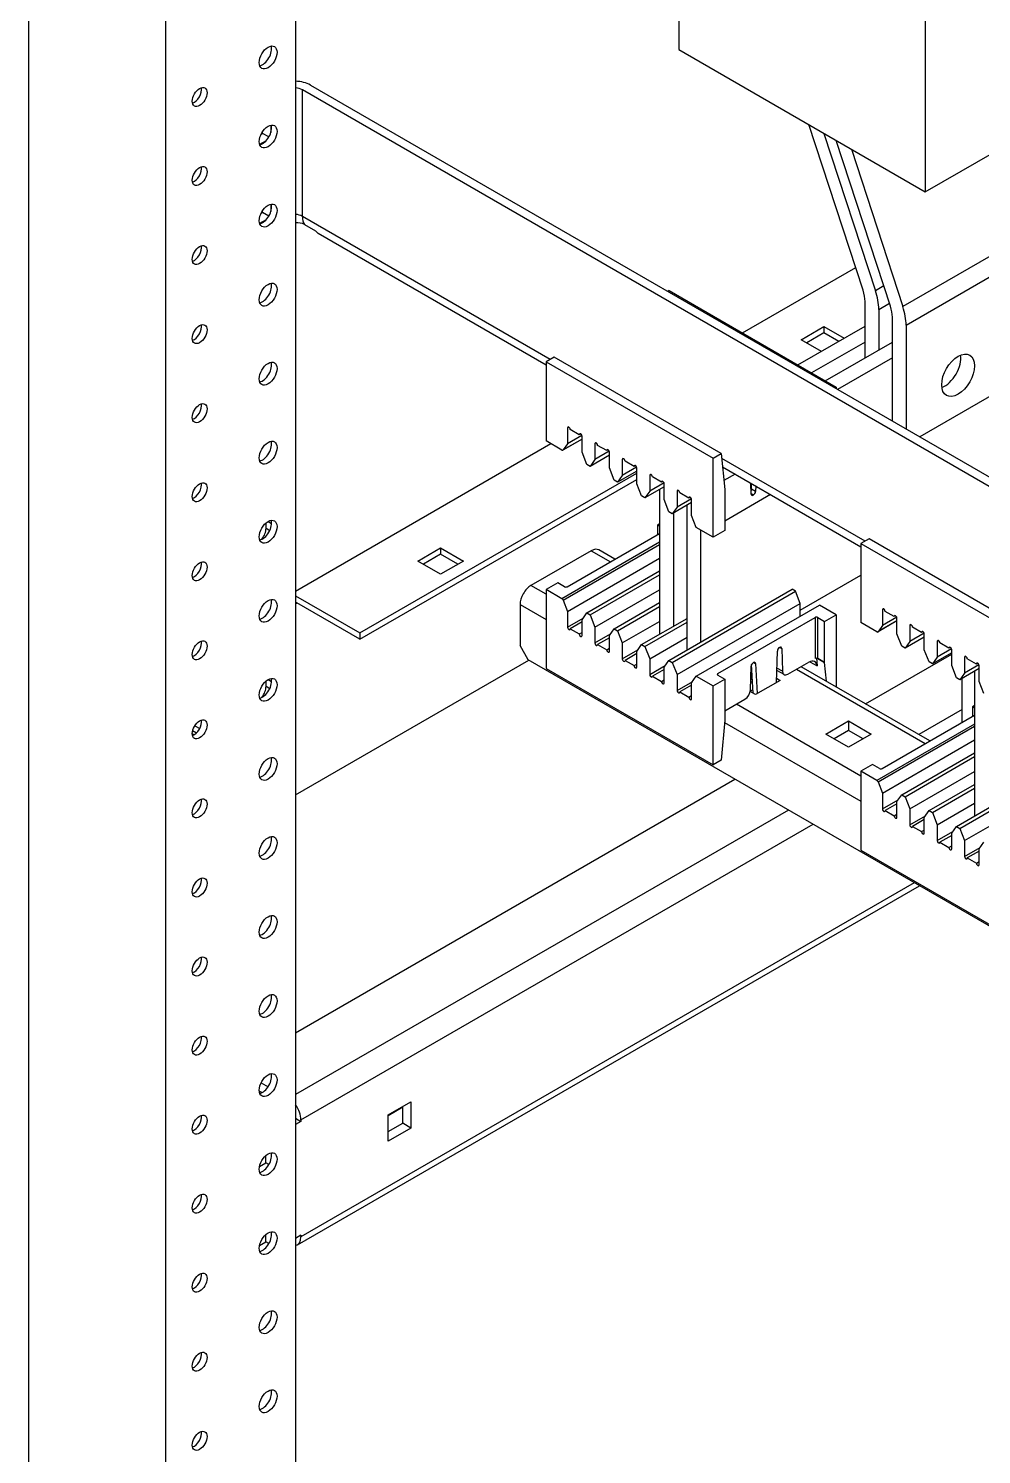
# Model space of a CAD drawing. Header units: millimetres. Extents: x -116965 to 323937, y 291661 to 566926.
# Drawn here: x -13101.6 to -12973.7, y 325280.4 to 325471.9 of the extents above; entities that cross this region are included whole.
import ezdxf

# ---------------------------------------------------------------- set-up
doc = ezdxf.new("R2010")
doc.units = ezdxf.units.MM
doc.layers.add('ALPHA', color=255, linetype='Continuous')

msp = doc.modelspace()

# ---------------------------------------------------------------- linework, layer by layer
at = {"layer": 'ALPHA'}
for p, q in [((-13101.626033, 325667.058156), (-13101.626033, 325242.479934)), ((-13083.241257, 325656.4437), (-13083.241257, 325231.865478)), ((-13065.775719, 325551.679024), (-13065.775719, 325241.949211)), ((-13014.298346, 325493.724097), (-13014.298346, 325469.09856)), ((-12981.205748, 325474.618077), (-12981.205748, 325449.99254)), ((-13014.298346, 325469.09856), (-12981.205748, 325449.99254)), ((-12981.205748, 325449.99254), (-12953.352812, 325466.07344)), ((-13064.85648, 325446.702059), (-13064.85648, 325463.685188)), ((-12862.623941, 325346.926177), (-13064.85648, 325463.685188)), ((-13063.753394, 325464.322055), (-12862.623941, 325348.199911)), ((-13070.394614, 325457.727986), (-13070.188066, 325457.847237)), ((-13070.188066, 325457.847237), (-13070.188066, 325458.085739)), ((-13069.343066, 325457.359376), (-13070.188066, 325457.847237)), ((-13069.084979, 325458.947884), (-13069.084979, 325457.953382)), ((-12989.553426, 325436.770441), (-12996.839256, 325459.01855)), ((-12994.810721, 325457.847374), (-12987.8872, 325436.705617)), ((-13069.728446, 325456.838864), (-13070.58971, 325456.341613)), ((-12985.876471, 325434.64755), (-12993.162301, 325456.895659)), ((-12991.133765, 325455.724483), (-12984.210244, 325434.582726)), ((-13069.084979, 325448.333428), (-13069.084979, 325447.338926)), ((-12961.045426, 325447.95694), (-12984.210244, 325434.582726)), ((-13069.728446, 325446.224408), (-13070.58971, 325445.727157)), ((-13070.394614, 325447.113531), (-13070.188066, 325447.232781)), ((-13070.188066, 325447.232781), (-13070.188066, 325447.471283)), ((-13069.343066, 325446.744921), (-13070.188066, 325447.232781)), ((-13031.580035, 325427.489894), (-13064.85648, 325446.702059)), ((-13064.560909, 325445.598972), (-13063.090127, 325444.749816)), ((-13062.739525, 325444.424638), (-13032.131579, 325426.753131)), ((-12983.779617, 325432.091172), (-12960.614799, 325445.465385)), ((-13005.749425, 325431.045737), (-12990.552076, 325439.81993)), ((-13015.58528, 325436.72447), (-13015.769128, 325436.618326)), ((-13015.58528, 325436.72447), (-12993.155853, 325423.774835)), ((-12986.763002, 325437.354673), (-12987.8872, 325436.705617)), ((-12989.29505, 325427.702183), (-12989.29505, 325435.275508)), ((-12987.456572, 325434.214063), (-12986.008333, 325435.050204)), ((-12987.456572, 325434.214063), (-12987.456572, 325428.763629)), ((-12985.618095, 325419.210619), (-12985.618095, 325433.152617)), ((-12998.30359, 325426.746882), (-12989.29505, 325431.947966)), ((-12997.862356, 325430.143508), (-12994.810483, 325431.905508)), ((-12994.810483, 325431.056351), (-12997.126964, 325429.71893)), ((-12994.810483, 325431.905508), (-12992.089536, 325430.334568)), ((-12994.810483, 325431.905508), (-12994.810483, 325431.056351)), ((-12992.824927, 325429.90999), (-12994.810483, 325431.056351)), ((-12983.779617, 325432.091172), (-12983.779617, 325418.149173)), ((-12995.141409, 325428.572569), (-12997.862356, 325430.143508)), ((-12989.29505, 325429.825074), (-12996.465113, 325425.685437)), ((-12994.626635, 325424.623991), (-12985.618095, 325429.825074)), ((-12960.614799, 325429.400496), (-12981.941139, 325417.087728)), ((-13031.028492, 325427.808328), (-13032.131579, 325427.171461)), ((-13032.131579, 325427.171461), (-13009.702151, 325414.221825)), ((-13032.131579, 325427.171461), (-13032.131579, 325416.557005)), ((-13008.599065, 325414.858692), (-13031.028492, 325427.808328)), ((-12985.618095, 325427.702183), (-12992.972005, 325423.456401)), ((-12993.339701, 325423.66869), (-12993.155853, 325423.774835)), ((-12993.155853, 325423.774835), (-12993.155853, 325423.562546)), ((-13029.061321, 325418.393306), (-13029.245169, 325418.287161)), ((-13029.245169, 325418.287161), (-13029.245169, 325416.16427)), ((-13027.664078, 325417.374318), (-13028.877473, 325418.074872)), ((-13027.48023, 325417.480463), (-13027.664078, 325417.374318)), ((-13065.775719, 325396.389539), (-13031.488111, 325416.185499)), ((-13029.988181, 325415.319514), (-13032.131579, 325416.557005)), ((-13027.296382, 325416.785691), (-13029.858181, 325415.306636)), ((-13027.296382, 325416.795921), (-13029.828964, 325415.333734)), ((-13029.245169, 325416.16427), (-13029.828964, 325415.333734)), ((-13027.318769, 325417.276477), (-13029.245169, 325416.16427)), ((-13027.296382, 325415.039138), (-13027.296382, 325417.162029)), ((-13025.384366, 325416.270415), (-13025.568213, 325416.16427)), ((-13025.568213, 325416.16427), (-13025.568213, 325414.041379)), ((-13023.987123, 325415.251427), (-13025.200518, 325415.951981)), ((-13026.659515, 325413.397708), (-13027.296382, 325415.039138)), ((-13023.619427, 325414.628168), (-13026.205081, 325413.13534)), ((-13025.568213, 325414.041379), (-13026.205081, 325413.13534)), ((-13023.641814, 325415.153586), (-13025.568213, 325414.041379)), ((-13023.803275, 325415.357571), (-13023.987123, 325415.251427)), ((-13023.619427, 325412.916247), (-13023.619427, 325415.039138)), ((-13021.70741, 325414.147524), (-13021.891258, 325414.041379)), ((-13021.891258, 325414.041379), (-13021.891258, 325411.918488)), ((-13020.310167, 325413.128536), (-13021.523563, 325413.82909)), ((-13009.702151, 325414.221825), (-13008.599065, 325414.858692)), ((-13009.702151, 325403.607369), (-13009.702151, 325414.221825)), ((-13008.599065, 325414.858692), (-13008.135309, 325410.031503)), ((-12989.29505, 325403.076646), (-13008.534287, 325414.184425)), ((-13057.134874, 325390.763878), (-13019.942472, 325412.236922)), ((-13026.205081, 325413.13534), (-13026.659515, 325413.397708)), ((-13022.98256, 325411.274817), (-13023.619427, 325412.916247)), ((-13019.942472, 325412.505277), (-13022.528126, 325411.012449)), ((-13021.891258, 325411.918488), (-13022.528126, 325411.012449)), ((-13019.964858, 325413.030695), (-13021.891258, 325411.918488)), ((-13020.12632, 325413.23468), (-13020.310167, 325413.128536)), ((-13019.942472, 325410.793356), (-13019.942472, 325412.916247)), ((-13018.030455, 325412.024632), (-13018.214303, 325411.918488)), ((-13018.214303, 325411.918488), (-13018.214303, 325409.795597)), ((-13016.633212, 325411.005645), (-13017.846607, 325411.706199)), ((-13008.426959, 325413.067263), (-12989.846593, 325402.339884)), ((-13006.755175, 325412.102058), (-13008.245172, 325411.241808)), ((-13057.134874, 325389.914722), (-13019.942472, 325411.387765)), ((-13022.528126, 325411.012449), (-13022.98256, 325411.274817)), ((-13019.305605, 325409.151925), (-13019.942472, 325410.793356)), ((-13016.265517, 325410.382385), (-13018.85117, 325408.889558)), ((-13018.214303, 325409.795597), (-13018.85117, 325408.889558)), ((-13016.287903, 325410.907804), (-13018.214303, 325409.795597)), ((-13016.872214, 325410.032108), (-13016.872214, 325390.601668)), ((-13016.449364, 325411.111789), (-13016.633212, 325411.005645)), ((-13016.265517, 325408.670464), (-13016.265517, 325410.793356)), ((-13014.3535, 325409.901741), (-13014.537348, 325409.795597)), ((-13014.537348, 325409.795597), (-13014.537348, 325407.672706)), ((-13008.245172, 325411.241808), (-13008.251961, 325411.245729)), ((-13008.135309, 325410.031503), (-13008.135769, 325410.031238)), ((-13008.135769, 325410.031238), (-13008.135769, 325404.511721)), ((-13004.593124, 325409.411857), (-13004.638309, 325410.879885)), ((-13004.62235, 325410.361398), (-13004.53502, 325410.411818)), ((-13004.545058, 325410.076399), (-13004.523005, 325410.813314)), ((-13003.993515, 325409.757965), (-13004.545058, 325410.076399)), ((-13003.971462, 325410.494881), (-13003.993515, 325409.757965)), ((-13018.85117, 325408.889558), (-13019.305605, 325409.151925)), ((-13015.628649, 325407.029034), (-13016.265517, 325408.670464)), ((-13012.588561, 325408.259494), (-13015.174215, 325406.766667)), ((-13012.610948, 325408.784913), (-13014.537348, 325407.672706)), ((-13012.956257, 325408.882754), (-13014.169652, 325409.583308)), ((-13013.195259, 325388.478776), (-13013.195259, 325407.909217)), ((-13012.772409, 325408.988898), (-13012.956257, 325408.882754)), ((-13012.588561, 325406.547573), (-13012.588561, 325408.670464)), ((-13001.975133, 325409.3423), (-13008.135769, 325405.785455)), ((-13004.595217, 325409.479878), (-13004.269116, 325409.291603)), ((-13004.31752, 325409.263657), (-13004.593466, 325409.422974)), ((-13004.269116, 325409.291603), (-13004.31752, 325409.263657)), ((-13015.174215, 325406.766667), (-13015.628649, 325407.029034)), ((-13014.537348, 325407.672706), (-13015.174215, 325406.766667)), ((-13015.033737, 325406.847772), (-13015.033737, 325391.663113)), ((-13011.951694, 325404.906143), (-13012.588561, 325406.547573)), ((-13069.728446, 325404.828032), (-13069.728446, 325405.533798)), ((-13069.728446, 325404.828032), (-13069.216506, 325404.532463)), ((-13069.452674, 325405.73026), (-13068.993055, 325405.464899)), ((-13029.278261, 325396.975457), (-13016.872214, 325404.138092)), ((-13016.872214, 325405.411827), (-13017.151663, 325405.250487)), ((-13017.151663, 325405.250487), (-13017.151663, 325403.976752)), ((-13016.872214, 325405.089147), (-13017.151663, 325405.250487)), ((-13009.702151, 325403.607369), (-13011.951694, 325404.906143)), ((-13011.356781, 325389.540222), (-13011.356781, 325404.56267)), ((-13008.135769, 325404.511721), (-13009.702151, 325403.607369)), ((-13049.339729, 325400.423033), (-13046.287856, 325402.185032)), ((-13046.287856, 325402.185032), (-13046.287856, 325401.335876)), ((-13046.287856, 325402.185032), (-13043.235983, 325400.423033)), ((-13016.872214, 325402.936844), (-13029.988181, 325395.364337)), ((-13029.828964, 325395.166269), (-13016.872214, 325402.646851)), ((-12988.743506, 325403.39508), (-12989.846593, 325402.758213)), ((-12989.846593, 325402.758213), (-12967.417166, 325389.808577)), ((-12989.846593, 325402.758213), (-12989.846593, 325392.143757)), ((-12966.314079, 325390.445444), (-12988.743506, 325403.39508)), ((-13046.287856, 325398.661033), (-13049.339729, 325400.423033)), ((-13046.287856, 325401.335876), (-13048.604338, 325399.998454)), ((-13043.971375, 325399.998454), (-13046.287856, 325401.335876)), ((-13043.235983, 325400.423033), (-13046.287856, 325398.661033)), ((-13026.064602, 325401.802912), (-13034.153904, 325397.132551)), ((-13029.245169, 325393.661624), (-13016.872214, 325400.805153)), ((-13026.064602, 325401.802912), (-13023.490734, 325400.316888)), ((-13022.881516, 325400.66862), (-13025.024602, 325401.905932)), ((-13026.659515, 325393.442531), (-13016.872214, 325399.093232)), ((-13026.205081, 325393.180163), (-13016.872214, 325398.568496)), ((-12997.991049, 325393.810227), (-12989.846593, 325398.512431)), ((-13032.131579, 325395.964961), (-13034.153904, 325397.132551)), ((-13030.565196, 325397.50618), (-13032.131579, 325396.601829)), ((-13032.131579, 325396.601829), (-13032.131579, 325385.987373)), ((-13029.988181, 325395.364337), (-13032.131579, 325396.601829)), ((-13029.645957, 325396.975457), (-13030.565196, 325397.50618)), ((-13025.568213, 325391.538733), (-13016.872214, 325396.559371)), ((-13015.628649, 325387.073858), (-12999.082351, 325396.626868)), ((-13015.174215, 325386.81149), (-12998.627916, 325396.3645)), ((-12998.627916, 325396.3645), (-12999.082351, 325396.626868)), ((-12997.991049, 325394.72307), (-12998.627916, 325396.3645)), ((-13065.775719, 325395.752672), (-13057.134874, 325390.763878)), ((-13065.775719, 325394.903516), (-13065.591871, 325394.797371)), ((-13065.775719, 325394.691227), (-13065.591871, 325394.797371)), ((-13057.134874, 325389.914722), (-13065.591871, 325394.797371)), ((-13035.624686, 325394.585082), (-13032.131579, 325392.568335)), ((-13035.624686, 325394.585082), (-13035.624686, 325389.065565)), ((-13029.828964, 325395.166269), (-13029.245169, 325393.661624)), ((-13022.98256, 325391.31964), (-13016.872214, 325394.84745)), ((-13022.528126, 325391.057272), (-13016.872214, 325394.322714)), ((-13014.537348, 325385.17006), (-12997.991049, 325394.72307)), ((-13011.951694, 325384.950967), (-12995.405395, 325394.503977)), ((-12997.991049, 325393.011149), (-12997.991049, 325394.72307)), ((-12993.155853, 325393.205203), (-12995.405395, 325394.503977)), ((-13029.245169, 325393.661624), (-13029.245169, 325391.538733)), ((-13029.245169, 325391.538733), (-13027.145698, 325392.750863)), ((-13027.296382, 325392.536492), (-13026.659515, 325393.442531)), ((-13027.296382, 325390.413601), (-13027.296382, 325392.536492)), ((-13026.659515, 325393.442531), (-13026.205081, 325393.180163)), ((-13026.205081, 325393.180163), (-13025.568213, 325391.538733)), ((-13019.305605, 325389.196749), (-13013.195259, 325392.724559)), ((-13009.055007, 325385.299556), (-12996.00917, 325392.831574)), ((-12996.00917, 325392.831574), (-12996.00917, 325387.312057)), ((-12995.641475, 325392.831574), (-12994.722236, 325392.300851)), ((-12995.641475, 325387.312057), (-12995.641475, 325392.831574)), ((-12994.722236, 325392.300851), (-12993.155853, 325393.205203)), ((-12993.155853, 325393.205203), (-12993.155853, 325383.506501)), ((-12986.776335, 325393.980058), (-12986.960183, 325393.873913)), ((-12986.960183, 325393.873913), (-12986.960183, 325391.751022)), ((-12985.033783, 325392.86323), (-12986.960183, 325391.751022)), ((-12985.379092, 325392.96107), (-12986.592488, 325393.661624)), ((-12985.195245, 325393.067215), (-12985.379092, 325392.96107)), ((-12985.011397, 325390.62589), (-12985.011397, 325392.748781)), ((-13057.134874, 325390.763878), (-13057.134874, 325389.914722)), ((-13027.296382, 325392.239287), (-13028.877473, 325391.326444)), ((-13028.877473, 325391.326444), (-13027.664078, 325390.62589)), ((-13027.664078, 325390.62589), (-13027.296382, 325390.838179)), ((-13025.568213, 325391.538733), (-13025.568213, 325389.415842)), ((-13025.568213, 325389.415842), (-13023.468743, 325390.627972)), ((-13023.619427, 325390.413601), (-13022.98256, 325391.31964)), ((-13022.98256, 325391.31964), (-13022.528126, 325391.057272)), ((-13022.528126, 325391.057272), (-13021.891258, 325389.415842)), ((-13021.891258, 325389.415842), (-13016.872214, 325392.313588)), ((-13018.85117, 325388.934381), (-13013.195259, 325392.199823)), ((-12994.722236, 325386.781334), (-12994.722236, 325392.300851)), ((-12987.703195, 325390.906266), (-12989.846593, 325392.143757)), ((-12985.011397, 325392.372443), (-12987.573195, 325390.893388)), ((-12985.011397, 325392.382673), (-12987.543978, 325390.920486)), ((-12986.960183, 325391.751022), (-12987.543978, 325390.920486)), ((-12984.37453, 325388.98446), (-12985.011397, 325390.62589)), ((-12983.09938, 325391.857167), (-12983.283228, 325391.751022)), ((-12983.283228, 325391.751022), (-12983.283228, 325389.628131)), ((-12981.356828, 325390.740339), (-12983.283228, 325389.628131)), ((-12981.702137, 325390.838179), (-12982.915532, 325391.538733)), ((-12981.518289, 325390.944324), (-12981.702137, 325390.838179)), ((-12981.334442, 325388.502999), (-12981.334442, 325390.62589)), ((-13034.521599, 325387.154963), (-13035.624686, 325389.065565)), ((-13023.619427, 325390.116396), (-13025.200518, 325389.203553)), ((-13025.200518, 325389.203553), (-13023.987123, 325388.502999)), ((-13023.987123, 325388.502999), (-13023.619427, 325388.715288)), ((-13023.619427, 325388.29071), (-13023.619427, 325390.413601)), ((-13021.891258, 325389.415842), (-13021.891258, 325387.292951)), ((-13019.942472, 325388.29071), (-13019.305605, 325389.196749)), ((-13019.305605, 325389.196749), (-13018.85117, 325388.934381)), ((-13018.85117, 325388.934381), (-13018.214303, 325387.292951)), ((-13018.214303, 325387.292951), (-13013.195259, 325390.190697)), ((-13000.795061, 325388.794704), (-13000.746657, 325388.82265)), ((-13000.737033, 325388.828012), (-13000.471054, 325388.674449)), ((-13000.471054, 325388.674449), (-13000.37673, 325385.609967)), ((-12983.920095, 325388.722092), (-12984.37453, 325388.98446)), ((-12981.334442, 325390.21492), (-12983.920095, 325388.722092)), ((-12983.283228, 325389.628131), (-12983.920095, 325388.722092)), ((-12979.422425, 325389.734276), (-12979.606273, 325389.628131)), ((-12979.606273, 325389.628131), (-12979.606273, 325387.50524)), ((-12977.679873, 325388.617447), (-12979.606273, 325387.50524)), ((-12978.025182, 325388.715288), (-12979.238577, 325389.415842)), ((-12977.841334, 325388.821433), (-12978.025182, 325388.715288)), ((-13065.775719, 325369.004244), (-13034.429676, 325387.101891)), ((-12874.941741, 325295.021489), (-13034.521599, 325387.154963)), ((-13021.891258, 325387.292951), (-13019.791787, 325388.505081)), ((-13019.942472, 325387.993505), (-13021.523563, 325387.080662)), ((-13021.523563, 325387.080662), (-13020.310167, 325386.380108)), ((-13019.942472, 325386.167819), (-13019.942472, 325388.29071)), ((-13018.214303, 325387.292951), (-13018.214303, 325385.17006)), ((-13016.265517, 325386.167819), (-13015.628649, 325387.073858)), ((-13015.628649, 325387.073858), (-13015.174215, 325386.81149)), ((-13015.174215, 325386.81149), (-13014.537348, 325385.17006)), ((-13004.31752, 325386.761011), (-13004.263577, 325386.792155)), ((-13004.248101, 325386.800588), (-13003.98824, 325386.650557)), ((-13003.98824, 325386.650557), (-13003.785865, 325382.609891)), ((-13001.197063, 325384.104537), (-13001.070663, 325388.328341)), ((-12999.641787, 325385.214765), (-12996.819006, 325386.844498)), ((-12996.703702, 325386.904091), (-12995.721962, 325386.337283)), ((-12995.819831, 325387.35599), (-12995.721962, 325386.337283)), ((-12995.654931, 325387.319295), (-12994.722696, 325386.781069)), ((-12994.722236, 325386.781334), (-12995.641475, 325387.312057)), ((-12994.722696, 325386.781069), (-12994.722236, 325386.781334)), ((-12994.48164, 325384.271944), (-12994.722696, 325386.781069)), ((-12989.237375, 325381.244166), (-12977.657486, 325387.929818)), ((-12980.697574, 325386.861569), (-12981.334442, 325388.502999)), ((-12980.24314, 325386.599201), (-12980.697574, 325386.861569)), ((-12977.657486, 325388.092029), (-12980.24314, 325386.599201)), ((-12979.606273, 325387.50524), (-12980.24314, 325386.599201)), ((-12977.657486, 325386.380108), (-12977.657486, 325388.502999)), ((-12975.74547, 325387.611385), (-12975.929317, 325387.50524)), ((-12975.929317, 325387.50524), (-12975.929317, 325385.382349)), ((-12974.348227, 325386.592397), (-12975.561622, 325387.292951)), ((-12974.164379, 325386.698541), (-12974.348227, 325386.592397)), ((-13032.131579, 325385.987373), (-13009.702151, 325373.037737)), ((-13020.310167, 325386.380108), (-13019.942472, 325386.592397)), ((-13018.214303, 325385.17006), (-13016.114832, 325386.38219)), ((-13016.265517, 325385.870614), (-13017.846607, 325384.957771)), ((-13017.846607, 325384.957771), (-13016.633212, 325384.257217)), ((-13016.265517, 325384.044928), (-13016.265517, 325386.167819)), ((-13014.537348, 325385.17006), (-13014.537348, 325383.047169)), ((-13012.588561, 325384.044928), (-13011.951694, 325384.950967)), ((-13011.951694, 325384.950967), (-13009.702151, 325383.652193)), ((-13009.055007, 325385.087267), (-13009.055007, 325385.299556)), ((-13009.055007, 325385.087267), (-13008.135769, 325384.556544)), ((-13004.687448, 325383.121172), (-13004.593124, 325386.294571)), ((-13004.324484, 325382.670286), (-13004.518525, 325386.54454)), ((-13000.161787, 325385.163255), (-13001.148335, 325385.732839)), ((-13000.37673, 325385.609967), (-13001.138844, 325386.049974)), ((-12998.487438, 325385.881228), (-12981.205748, 325375.90364)), ((-12980.59653, 325376.255372), (-12997.87822, 325386.232961)), ((-12977.020619, 325384.738678), (-12977.657486, 325386.380108)), ((-12976.566185, 325384.47631), (-12977.020619, 325384.738678)), ((-12973.980531, 325385.969138), (-12976.566185, 325384.47631)), ((-12975.929317, 325385.382349), (-12976.566185, 325384.47631)), ((-12974.002918, 325386.494556), (-12975.929317, 325385.382349)), ((-12974.587229, 325385.618861), (-12974.587229, 325366.18842)), ((-12973.980531, 325384.257217), (-12973.980531, 325386.380108)), ((-13069.728446, 325383.59912), (-13069.728446, 325384.304887)), ((-13069.728446, 325383.59912), (-13069.216506, 325383.303551)), ((-13069.452674, 325384.501349), (-13068.993055, 325384.235988)), ((-13016.633212, 325384.257217), (-13016.265517, 325384.469506)), ((-13014.537348, 325383.047169), (-13012.437877, 325384.259299)), ((-13012.588561, 325383.747723), (-13014.169652, 325382.83488)), ((-13014.169652, 325382.83488), (-13012.956257, 325382.134326)), ((-13012.588561, 325381.922036), (-13012.588561, 325384.044928)), ((-13009.702151, 325383.652193), (-13008.135769, 325384.556544)), ((-13009.702151, 325373.037737), (-13009.702151, 325383.652193)), ((-13008.135769, 325384.556544), (-13008.135769, 325379.037027)), ((-13004.002871, 325382.484603), (-13004.716367, 325382.89654)), ((-13004.347742, 325383.134648), (-13004.710351, 325382.925295)), ((-13004.402956, 325384.237062), (-13004.658668, 325384.089426)), ((-13004.420077, 325384.578909), (-13004.648031, 325384.4473)), ((-13000.693611, 325384.395205), (-13004.002871, 325382.484603)), ((-13001.179961, 325384.675999), (-13000.693611, 325384.395205)), ((-12976.241859, 325378.769543), (-12976.241859, 325384.66356)), ((-12973.343664, 325382.615787), (-12973.980531, 325384.257217)), ((-13012.956257, 325382.134326), (-13012.588561, 325382.346615)), ((-13008.135769, 325380.310762), (-13005.422391, 325381.877332)), ((-12989.846593, 325371.551713), (-13006.57674, 325381.210868)), ((-12974.587229, 325380.998579), (-12974.866677, 325380.837239)), ((-13008.135309, 325379.037293), (-13008.599065, 325373.674605)), ((-13008.135769, 325379.037559), (-13008.135309, 325379.037293)), ((-13008.135769, 325379.037027), (-13008.135309, 325379.037293)), ((-12986.993276, 325372.56221), (-12974.587229, 325379.724844)), ((-12976.241859, 325380.467856), (-12982.067312, 325377.104529)), ((-12974.866677, 325380.837239), (-12974.866677, 325379.563504)), ((-12974.587229, 325380.675899), (-12974.866677, 325380.837239)), ((-13079.399012, 325377.081945), (-13079.637667, 325377.219733)), ((-13079.078255, 325377.321334), (-13079.590729, 325377.617211)), ((-13079.299594, 325378.298281), (-13078.633998, 325377.913999)), ((-13008.16193, 325378.729452), (-12989.846593, 325368.155088)), ((-12994.553096, 325377.177375), (-12991.501223, 325378.939374)), ((-12991.501223, 325375.415375), (-12994.553096, 325377.177375)), ((-12991.501223, 325377.66564), (-12993.450009, 325376.540508)), ((-12991.501223, 325378.939374), (-12991.501223, 325377.66564)), ((-12991.501223, 325378.939374), (-12988.44935, 325377.177375)), ((-12989.552437, 325376.540508), (-12991.501223, 325377.66564)), ((-12988.44935, 325377.177375), (-12991.501223, 325375.415375)), ((-12974.587229, 325378.523596), (-12987.703195, 325370.951089)), ((-12987.543978, 325370.753021), (-12974.587229, 325378.233604)), ((-12986.960183, 325369.248377), (-12974.587229, 325376.391905)), ((-13008.599065, 325373.674605), (-13009.702151, 325373.037737)), ((-12984.37453, 325369.029283), (-12974.587229, 325374.679984)), ((-12983.920095, 325368.766916), (-12974.587229, 325374.155249)), ((-12988.28021, 325373.092932), (-12989.846593, 325372.188581)), ((-12989.846593, 325372.188581), (-12989.846593, 325361.574125)), ((-12987.703195, 325370.951089), (-12989.846593, 325372.188581)), ((-12987.360971, 325372.56221), (-12988.28021, 325373.092932)), ((-12983.283228, 325367.125485), (-12974.587229, 325372.146123)), ((-13065.775719, 325337.054733), (-13006.760587, 325371.127135)), ((-12987.543978, 325370.753021), (-12986.960183, 325369.248377)), ((-12980.697574, 325366.906392), (-12974.587229, 325370.434202)), ((-12980.24314, 325366.644025), (-12974.587229, 325369.909466)), ((-12986.960183, 325369.248377), (-12986.960183, 325367.125485)), ((-12986.960183, 325367.125485), (-12984.860712, 325368.337615)), ((-12985.011397, 325367.82604), (-12986.592488, 325366.913196)), ((-12985.011397, 325368.123244), (-12984.37453, 325369.029283)), ((-12985.011397, 325366.000353), (-12985.011397, 325368.123244)), ((-12984.37453, 325369.029283), (-12983.920095, 325368.766916)), ((-12983.920095, 325368.766916), (-12983.283228, 325367.125485)), ((-12979.606273, 325365.002594), (-12974.587229, 325367.900341)), ((-12977.020619, 325364.783501), (-12970.910273, 325368.311311)), ((-12976.566185, 325364.521133), (-12970.910273, 325367.786575)), ((-12999.590525, 325366.987498), (-13065.775719, 325328.775458)), ((-12986.592488, 325366.913196), (-12985.379092, 325366.212642)), ((-12985.379092, 325366.212642), (-12985.011397, 325366.424931)), ((-12983.283228, 325367.125485), (-12983.283228, 325365.002594)), ((-12983.283228, 325365.002594), (-12981.183757, 325366.214724)), ((-12981.334442, 325365.703148), (-12982.915532, 325364.790305)), ((-12981.334442, 325366.000353), (-12980.697574, 325366.906392)), ((-12981.334442, 325363.877462), (-12981.334442, 325366.000353)), ((-12980.697574, 325366.906392), (-12980.24314, 325366.644025)), ((-12980.24314, 325366.644025), (-12979.606273, 325365.002594)), ((-12975.929317, 325362.879703), (-12970.910273, 325365.77745)), ((-13065.040328, 325325.378832), (-12996.281265, 325365.076896)), ((-12982.915532, 325364.790305), (-12981.702137, 325364.089751)), ((-12981.702137, 325364.089751), (-12981.334442, 325364.30204)), ((-12979.606273, 325365.002594), (-12979.606273, 325362.879703)), ((-12979.606273, 325362.879703), (-12977.506802, 325364.091833)), ((-12977.657486, 325363.877462), (-12977.020619, 325364.783501)), ((-12977.657486, 325361.754571), (-12977.657486, 325363.877462)), ((-12977.020619, 325364.783501), (-12976.566185, 325364.521133)), ((-12976.566185, 325364.521133), (-12975.929317, 325362.879703)), ((-12977.657486, 325363.580257), (-12979.238577, 325362.667414)), ((-12979.238577, 325362.667414), (-12978.025182, 325361.96686)), ((-12978.025182, 325361.96686), (-12977.657486, 325362.179149)), ((-12975.929317, 325362.879703), (-12975.929317, 325360.756812)), ((-12975.929317, 325360.756812), (-12973.829847, 325361.968942)), ((-12973.980531, 325361.754571), (-12973.343664, 325362.66061)), ((-12989.846593, 325361.574125), (-12967.417166, 325348.624489)), ((-12973.980531, 325361.457366), (-12975.561622, 325360.544523)), ((-12975.561622, 325360.544523), (-12974.348227, 325359.843969)), ((-12974.348227, 325359.843969), (-12973.980531, 325360.056258)), ((-12973.980531, 325359.63168), (-12973.980531, 325361.754571)), ((-13065.524958, 325308.598239), (-12981.99116, 325356.8265)), ((-12982.67653, 325357.222198), (-13065.040328, 325309.669438)), ((-13070.283833, 325329.043038), (-13070.643841, 325329.250889)), ((-13070.384583, 325330.374941), (-13069.440004, 325329.829588)), ((-13053.329226, 325326.047542), (-13050.277353, 325327.809542)), ((-13050.277353, 325327.809542), (-13050.277353, 325324.285543)), ((-13065.775719, 325325.591121), (-13065.040328, 325325.166543)), ((-13065.040328, 325325.378832), (-13065.040328, 325325.166543)), ((-13053.329226, 325325.983856), (-13051.380439, 325327.108988)), ((-13053.329226, 325322.523543), (-13053.329226, 325326.047542)), ((-13051.380439, 325324.92241), (-13051.380439, 325327.172675)), ((-13065.040328, 325325.166543), (-13065.775719, 325324.741964)), ((-13053.329226, 325323.797278), (-13051.380439, 325324.92241)), ((-13050.277353, 325324.285543), (-13053.329226, 325322.523543)), ((-13050.277353, 325324.285543), (-13051.380439, 325324.92241)), ((-13069.765216, 325319.615182), (-13069.765216, 325320.586141)), ((-13070.60609, 325319.129703), (-13069.765216, 325319.615182)), ((-13069.343066, 325319.371454), (-13069.765216, 325319.615182)), ((-13070.60609, 325308.515248), (-13069.765216, 325309.000727)), ((-13069.765216, 325309.000727), (-13069.765216, 325309.971685)), ((-13069.343066, 325308.756998), (-13069.765216, 325309.000727)), ((-13065.040328, 325309.881727), (-13065.775719, 325309.457148)), ((-13065.040328, 325309.881727), (-13065.040328, 325309.669438))]:
    msp.add_line(p, q, dxfattribs=at)
msp.add_arc((-13065.586063, 325443.570712), 2.272615, 63.18637076, 94.78706945, dxfattribs=at)
for centre, major_axis, start_param, end_param in [((-13069.452674, 325468.037114), (0.845, 1.463583), 2.3561944902, 8.6393797974), ((-13070.188066, 325468.461693), (0.845, 1.463583), 3.5917893435, 5.8329886172), ((-13078.645063, 325462.729887), (0.702, 1.2159), 2.3561944902, 8.6393797974), ((-13079.380454, 325463.154465), (0.702, 1.2159), 3.692878252, 5.7318997087), ((-13065.959567, 325463.04832), (-3.12, 0), 3.926990817, 4.6534292615), ((-13065.959567, 325463.04832), (-1.56, 0), 3.926990817, 4.5942633274), ((-13069.452674, 325457.422659), (0.845, 1.463583), 2.3561944902, 8.6393797974), ((-13070.188066, 325457.847237), (0.845, 1.463583), 3.5917893435, 5.8329886172), ((-13078.645063, 325452.115431), (0.702, 1.2159), 2.3561944902, 8.6393797974), ((-13079.380454, 325452.540009), (0.702, 1.2159), 3.692878252, 5.7318997087), ((-13069.452674, 325446.808203), (0.845, 1.463583), 2.3561944902, 8.6393797974), ((-13070.188066, 325447.232781), (0.845, 1.463583), 3.5917893435, 5.8329886172), ((-13065.959567, 325446.065191), (-1.56, 0), 3.926990817, 4.5942633274), ((-13062.650307, 325447.975793), (1.56, 2.701999), 2.3561944902, 2.8797932658), ((-13061.179525, 325447.126637), (1.56, 2.701999), 2.8797932658, 3.1415926536), ((-13078.645063, 325441.500975), (0.702, 1.2159), 2.3561944902, 8.6393797974), ((-13079.380454, 325441.925554), (0.702, 1.2159), 3.692878252, 5.7318997087), ((-13069.452674, 325436.193748), (0.845, 1.463583), 2.3561944902, 8.6393797974), ((-13070.188066, 325436.618326), (0.845, 1.463583), 3.5917893435, 5.8329886172), ((-12992.052766, 325436.867677), (-1.95, 3.377499), 3.926990817, 4.36332313), ((-12992.052766, 325436.867677), (-3.25, 5.629165), 3.926990817, 4.36332313), ((-12988.375811, 325434.744785), (-1.95, 3.377499), 3.926990817, 4.36332313), ((-12988.375811, 325434.744785), (-3.25, 5.629165), 3.926990817, 4.36332313), ((-13078.645063, 325430.88652), (0.702, 1.2159), 2.3561944902, 8.6393797974), ((-13079.380454, 325431.311098), (0.702, 1.2159), 3.692878252, 5.7318997087), ((-13069.452674, 325425.579292), (0.845, 1.463583), 2.3561944902, 8.6393797974), ((-13070.188066, 325426.00387), (0.845, 1.463583), 3.5917893435, 5.8329886172), ((-12976.793402, 325425.367003), (1.56, 2.701999), 2.3561944902, 8.6393797974), ((-12978.63188, 325426.428449), (1.56, 2.701999), 3.7717298997, 5.6530480611), ((-12978.63188, 325426.428449), (1.56, 2.701999), 3.7717298997, 5.6530480611), ((-13078.645063, 325420.272064), (0.702, 1.2159), 2.3561944902, 8.6393797974), ((-13079.380454, 325420.696643), (0.702, 1.2159), 3.692878252, 5.7318997087), ((-13029.061321, 325418.181017), (-0.13, 0.225167), 3.926990817, 7.0685834706), ((-13027.48023, 325417.268173), (-0.13, 0.225167), 3.926990817, 7.0685834706), ((-13069.452674, 325414.964837), (0.845, 1.463583), 2.3561944902, 8.6393797974), ((-13070.188066, 325415.389415), (0.845, 1.463583), 3.5917893435, 5.8329886172), ((-13025.384366, 325416.058126), (-0.13, 0.225167), 3.926990817, 7.0685834706), ((-13023.803275, 325415.145282), (-0.13, 0.225167), 3.926990817, 7.0685834706), ((-13029.988181, 325415.531803), (-0.13, 0.225167), 2.3561944902, 3.4033920414), ((-13021.70741, 325413.935234), (-0.13, 0.225167), 3.926990817, 7.0685834706), ((-13020.12632, 325413.022391), (-0.13, 0.225167), 3.926990817, 7.0685834706), ((-13018.030455, 325411.812343), (-0.13, 0.225167), 3.926990817, 7.0685834706), ((-13078.645063, 325409.657609), (0.702, 1.2159), 2.3561944902, 8.6393797974), ((-13079.380454, 325410.082187), (0.702, 1.2159), 3.692878252, 5.7318997087), ((-13016.449364, 325410.8995), (-0.13, 0.225167), 3.926990817, 7.0685834706), ((-13014.3535, 325409.689452), (-0.13, 0.225167), 3.926990817, 7.0685834706), ((-13008.245172, 325412.515543), (0.78, 1.351), 3.9214809141, 3.926990817), ((-13004.820659, 325409.92847), (0.195, 0.33775), 4.8153689652, 5.4626389638), ((-13004.269116, 325409.610037), (0.195, 0.33775), 3.926990817, 5.4626389638), ((-13012.772409, 325408.776609), (-0.13, 0.225167), 3.926990817, 7.0685834706), ((-13004.31752, 325409.582091), (0.195, 0.33775), 2.3911010752, 3.926990817), ((-13069.452674, 325404.350381), (0.845, 1.463583), 2.3561944902, 8.6393797974), ((-13070.188066, 325404.774959), (0.845, 1.463583), 3.5917893435, 5.8329886172), ((-13070.188066, 325404.774959), (0.845, 1.463583), 5.4977871438, 5.8329886172), ((-13070.923457, 325404.138092), (0.845, 1.463583), 4.4947049351, 5.4977871438), ((-13026.064602, 325400.104599), (1.04, 1.801333), 0, 0.7853981634), ((-13078.645063, 325399.043153), (0.702, 1.2159), 2.3561944902, 8.6393797974), ((-13079.380454, 325399.467732), (0.702, 1.2159), 3.692878252, 5.7318997087), ((-13034.153904, 325395.434238), (1.04, 1.801333), 0.7853981634, 2.3561944902), ((-13029.462109, 325397.081602), (-0.26, 0), 0.7853981634, 2.3561944902), ((-13069.452674, 325393.735926), (0.845, 1.463583), 2.3561944902, 8.6393797974), ((-13070.188066, 325394.160504), (0.845, 1.463583), 3.5917893435, 5.8329886172), ((-13029.988181, 325395.152048), (-0.13, 0.225167), 4.4505895926, 5.4977871438), ((-12995.825322, 325392.725429), (-0.26, 0), 3.926990817, 5.4977871438), ((-12986.776335, 325393.767769), (-0.13, 0.225167), 3.926990817, 7.0685834706), ((-12985.195245, 325392.854926), (-0.13, 0.225167), 3.926990817, 7.0685834706), ((-13029.061321, 325391.432589), (-0.13, 0.225167), 0.7853981634, 3.926990817), ((-13027.48023, 325390.519745), (-0.13, 0.225167), 0.7853981634, 3.926990817), ((-12987.703195, 325391.118555), (-0.13, 0.225167), 2.3561944902, 3.4033920414), ((-12983.09938, 325391.644878), (-0.13, 0.225167), 3.926990817, 7.0685834706), ((-12981.518289, 325390.732035), (-0.13, 0.225167), 3.926990817, 7.0685834706), ((-13078.645063, 325388.428698), (0.702, 1.2159), 2.3561944902, 8.6393797974), ((-13079.380454, 325388.853276), (0.702, 1.2159), 3.692878252, 5.7318997087), ((-13025.384366, 325389.309698), (-0.13, 0.225167), 0.7853981634, 3.926990817), ((-13000.795061, 325388.47627), (0.195, 0.33775), 0.7853981634, 2.3210463102), ((-13000.746657, 325388.504216), (0.195, 0.33775), 5.5326937288, 7.0685834706), ((-12979.422425, 325389.521987), (-0.13, 0.225167), 3.926990817, 7.0685834706), ((-12977.841334, 325388.609143), (-0.13, 0.225167), 3.926990817, 7.0685834706), ((-13023.803275, 325388.396854), (-0.13, 0.225167), 0.7853981634, 3.926990817), ((-13021.70741, 325387.186806), (-0.13, 0.225167), 0.7853981634, 3.926990817), ((-13004.31752, 325386.442577), (0.195, 0.33775), 0.7853981634, 2.3212879052), ((-13004.263577, 325386.473721), (0.195, 0.33775), 5.5539355876, 7.0685834706), ((-12996.819006, 325385.570763), (0.78, 1.351), 5.6025068989, 7.0685834706), ((-12995.825322, 325387.205912), (-0.26, 0), 3.9977395288, 5.4977871438), ((-12995.825322, 325387.205912), (-0.26, 0), 3.926990817, 3.9977395288), ((-12975.74547, 325387.399096), (-0.13, 0.225167), 3.926990817, 7.0685834706), ((-12974.164379, 325386.486252), (-0.13, 0.225167), 3.926990817, 7.0685834706), ((-13069.452674, 325383.12147), (0.845, 1.463583), 2.3561944902, 8.6393797974), ((-13020.12632, 325386.273963), (-0.13, 0.225167), 0.7853981634, 3.926990817), ((-13018.030455, 325385.063915), (-0.13, 0.225167), 0.7853981634, 3.926990817), ((-13008.87116, 325385.193412), (-0.26, 0), 5.4977871438, 7.0685834706), ((-12999.641787, 325386.063921), (0.52, 0.900666), 2.3911010752, 3.926990817), ((-13070.188066, 325383.546048), (0.845, 1.463583), 3.5917893435, 5.8329886172), ((-13070.923457, 325382.909181), (0.845, 1.463583), 4.4947049351, 5.4977871438), ((-13070.188066, 325383.546048), (0.845, 1.463583), 5.4977871438, 5.8329886172), ((-13016.449364, 325384.151072), (-0.13, 0.225167), 0.7853981634, 3.926990817), ((-13014.3535, 325382.941024), (-0.13, 0.225167), 0.7853981634, 3.926990817), ((-13005.422391, 325382.726488), (0.52, 0.900666), 3.926990817, 5.4628805587), ((-13012.772409, 325382.028181), (-0.13, 0.225167), 0.7853981634, 3.926990817), ((-13078.645063, 325377.814242), (0.702, 1.2159), 2.3561944902, 8.6393797974), ((-13079.380454, 325378.23882), (0.702, 1.2159), 3.692878252, 5.7318997087), ((-13069.452674, 325372.507014), (0.845, 1.463583), 2.3561944902, 8.6393797974), ((-13070.188066, 325372.931593), (0.845, 1.463583), 3.5917893435, 5.8329886172), ((-12987.177124, 325372.668354), (-0.26, 0), 0.7853981634, 2.3561944902), ((-12987.703195, 325370.7388), (-0.13, 0.225167), 4.4505895926, 5.4977871438), ((-13078.645063, 325367.199787), (0.702, 1.2159), 2.3561944902, 8.6393797974), ((-13079.380454, 325367.624365), (0.702, 1.2159), 3.692878252, 5.7318997087), ((-12986.776335, 325367.019341), (-0.13, 0.225167), 0.7853981634, 3.926990817), ((-12985.195245, 325366.106498), (-0.13, 0.225167), 0.7853981634, 3.926990817), ((-12983.09938, 325364.89645), (-0.13, 0.225167), 0.7853981634, 3.926990817), ((-12981.518289, 325363.983607), (-0.13, 0.225167), 0.7853981634, 3.926990817), ((-13069.452674, 325361.892559), (0.845, 1.463583), 2.3561944902, 8.6393797974), ((-13070.188066, 325362.317137), (0.845, 1.463583), 3.5917893435, 5.8329886172), ((-12979.422425, 325362.773559), (-0.13, 0.225167), 0.7853981634, 3.926990817), ((-12977.841334, 325361.860715), (-0.13, 0.225167), 0.7853981634, 3.926990817), ((-12975.74547, 325360.650668), (-0.13, 0.225167), 0.7853981634, 3.926990817), ((-12974.164379, 325359.737824), (-0.13, 0.225167), 0.7853981634, 3.926990817), ((-13078.645063, 325356.585331), (0.702, 1.2159), 2.3561944902, 8.6393797974), ((-13079.380454, 325357.009909), (0.702, 1.2159), 3.692878252, 5.7318997087), ((-13069.452674, 325351.278103), (0.845, 1.463583), 2.3561944902, 8.6393797974), ((-13070.188066, 325351.702682), (0.845, 1.463583), 3.5917893435, 5.8329886172), ((-13078.645063, 325345.970876), (0.702, 1.2159), 2.3561944902, 8.6393797974), ((-13079.380454, 325346.395454), (0.702, 1.2159), 3.692878252, 5.7318997087), ((-13069.452674, 325340.663648), (0.845, 1.463583), 2.3561944902, 8.6393797974), ((-13070.188066, 325341.088226), (0.845, 1.463583), 3.5917893435, 5.8329886172), ((-13078.645063, 325335.35642), (0.702, 1.2159), 2.3561944902, 8.6393797974), ((-13079.380454, 325335.780998), (0.702, 1.2159), 3.692878252, 5.7318997087), ((-13069.452674, 325330.049192), (0.845, 1.463583), 2.3561944902, 8.6393797974), ((-13070.188066, 325330.47377), (0.845, 1.463583), 3.5917893435, 5.8329886172), ((-13066.694958, 325326.334133), (-1.17, 2.026499), 3.926990817, 4.9087561736), ((-13078.645063, 325324.741964), (0.702, 1.2159), 2.3561944902, 8.6393797974), ((-13079.380454, 325325.166543), (0.702, 1.2159), 3.692878252, 5.7318997087), ((-13069.452674, 325319.434737), (0.845, 1.463583), 2.3561944902, 8.6393797974), ((-13070.188066, 325319.859315), (0.845, 1.463583), 3.5917893435, 5.8329886172), ((-13078.645063, 325314.127509), (0.702, 1.2159), 2.3561944902, 8.6393797974), ((-13079.380454, 325314.552087), (0.702, 1.2159), 3.692878252, 5.7318997087), ((-13069.452674, 325308.820281), (0.845, 1.463583), 2.3561944902, 8.6393797974), ((-13070.188066, 325309.244859), (0.845, 1.463583), 3.5917893435, 5.8329886172), ((-13066.694958, 325310.624739), (-1.17, 2.026499), 2.9452254604, 3.926990817), ((-13078.645063, 325303.513053), (0.702, 1.2159), 2.3561944902, 8.6393797974), ((-13079.380454, 325303.937632), (0.702, 1.2159), 3.692878252, 5.7318997087), ((-13069.452674, 325298.205826), (0.845, 1.463583), 2.3561944902, 8.6393797974), ((-13070.188066, 325298.630404), (0.845, 1.463583), 3.5917893435, 5.8329886172), ((-13078.645063, 325292.898598), (0.702, 1.2159), 2.3561944902, 8.6393797974), ((-13079.380454, 325293.323176), (0.702, 1.2159), 3.692878252, 5.7318997087), ((-13069.452674, 325287.59137), (0.845, 1.463583), 2.3561944902, 8.6393797974), ((-13070.188066, 325288.015948), (0.845, 1.463583), 3.5917893435, 5.8329886172), ((-13078.645063, 325282.284142), (0.702, 1.2159), 2.3561944902, 8.6393797974), ((-13079.380454, 325282.70872), (0.702, 1.2159), 3.692878252, 5.7318997087)]:
    msp.add_ellipse(centre, major_axis=major_axis, ratio=0.5773502692, start_param=start_param, end_param=end_param, dxfattribs=at)

doc.saveas('drawing.dxf')
